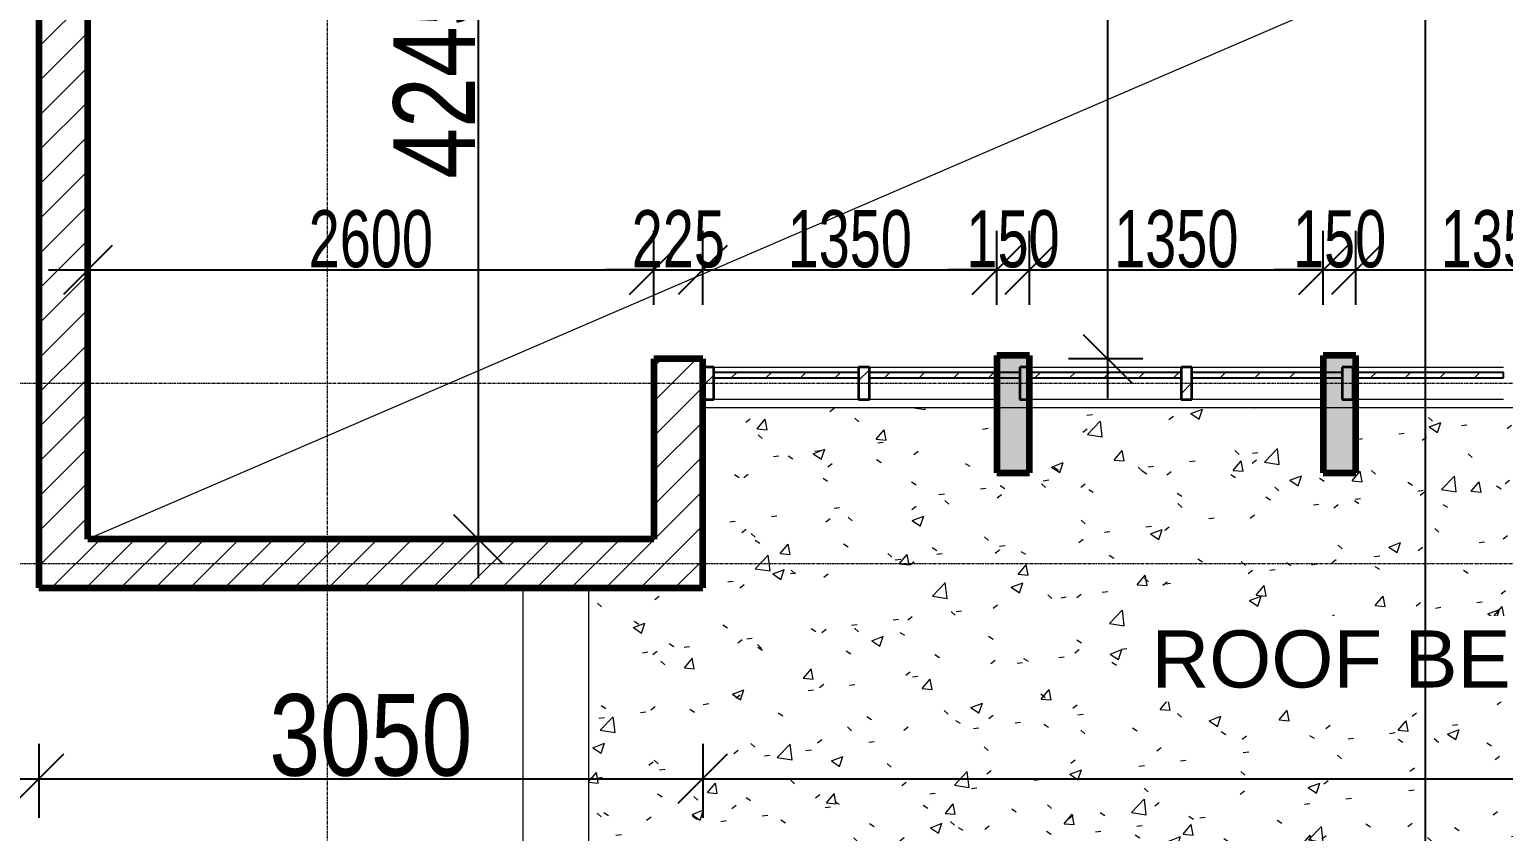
# Model space of a CAD drawing. Header units: millimetres. Extents: x -35190 to 411743, y -233114 to 23872.
# Drawn here: x 146727 to 153498, y -21208 to -17522 of the extents above; entities that cross this region are included whole.
import ezdxf

# ---------------------------------------------------------------- set-up
doc = ezdxf.new("R2010")
doc.units = ezdxf.units.MM
doc.linetypes.add('Grid Line', pattern=[22.225, 12.7, -3.175, 3.175, -3.175])
for name, color, linetype, lineweight in [('A-ANNO-DIMS', 211, 'Continuous', 9), ('A-DETL-GENF', 92, 'Continuous', 18), ('A-DETL-THIN', 151, 'Continuous', 18), ('A-FLOR', 192, 'Continuous', 18), ('A-GLAZ-CURT', 52, 'Continuous', 18), ('A-GLAZ-CWMG', 51, 'Continuous', 18), ('A-WALL', 113, 'Continuous', 18), ('A-WALL-PATT', 111, 'Continuous', 18), ('G-ANNO-TEXT', 231, 'Continuous', 9), ('Q-CASE', 31, 'Continuous', 18), ('S-GRID', 1, 'Continuous', 9)]:
    doc.layers.add(name, color=color, linetype=linetype, lineweight=lineweight)
doc.styles.add('Arial_3', font='arial.ttf', dxfattribs={"width": 0.8, "height": 375})
doc.styles.add('Arial_6', font='arial.ttf', dxfattribs={"height": 525})
doc.styles.add('Arial_8', font='arial.ttf', dxfattribs={"width": 0.7, "height": 262.5})
doc.dimstyles.new('main_4_5mm', dxfattribs={"dimscale": 304.8, "dimtxt": 382.597275, "dimasz": 0.738189, "dimexe": 0.590551, "dimexo": 0.0625, "dimgap": 0.024606, "dimtad": 1, "dimdec": 0, "dimzin": 0, "dimdsep": 46, "dimtxsty": 'Arial_3', "dimblk1": 'OBLIQUE', "dimblk2": 'OBLIQUE', "dimsah": 1, "dimcen": 0.09, "dimdle": 0.590551, "dimazin": 0, "dimtfac": 1, "dimtdec": 4, "dimtix": 1, "dimtmove": 0, "dimatfit": 3, "dimfxl": 0.590551, "dimfxlon": 1, "dimtvp": 1, "dimtolj": 1, "dimtzin": 0, "dimarcsym": 2})
doc.dimstyles.new('main_4_5mm_2', dxfattribs={"dimscale": 304.8, "dimtxt": 382.597275, "dimasz": 0.738189, "dimexe": 0.590551, "dimexo": 0.0625, "dimgap": 0.024606, "dimtad": 1, "dimdec": 0, "dimzin": 0, "dimdsep": 46, "dimtxsty": 'Arial_3', "dimblk1": 'OBLIQUE', "dimblk2": 'OBLIQUE', "dimsah": 1, "dimcen": 0.09, "dimdle": 0.590551, "dimazin": 0, "dimtfac": 1, "dimtdec": 4, "dimtix": 1, "dimtmove": 0, "dimatfit": 3, "dimfxl": 0.590551, "dimfxlon": 1, "dimtvp": 1, "dimtolj": 1, "dimtzin": 0, "dimarcsym": 2})
doc.dimstyles.new('small_3_5mm', dxfattribs={"dimscale": 304.8, "dimtxt": 267.818092, "dimasz": 0.738189, "dimexe": 0.590551, "dimexo": 0.0625, "dimgap": 0.024606, "dimtad": 1, "dimdec": 0, "dimzin": 0, "dimdsep": 46, "dimtxsty": 'Arial_8', "dimblk1": 'OBLIQUE', "dimblk2": 'OBLIQUE', "dimsah": 1, "dimcen": 0.09, "dimdle": 0.590551, "dimazin": 0, "dimtfac": 1, "dimtdec": 4, "dimtix": 1, "dimtmove": 0, "dimatfit": 3, "dimfxl": 0.590551, "dimfxlon": 1, "dimtvp": 1, "dimtolj": 1, "dimtzin": 0, "dimarcsym": 2})
pattern_1 = [(45, (140110.45, -3260.38), (-79.5495, 79.5495), [])]

# ---------------------------------------------------------------- blocks, each defined once
blk = doc.blocks.new('Casework 2 - Casework 2-644764-FIRST FLOOR')
at = {"layer": 'Q-CASE'}
for p, q in [((8884.9, -21100.3), (8884.9, -16828.3)), ((9184.9, -16828.3), (9184.9, -20800.3))]:
    blk.add_line(p, q, dxfattribs=at)
blk = doc.blocks.new('System Panel - Glazed-852040-FIRST FLOOR')
at = {"layer": 'A-GLAZ-CURT'}
h = blk.add_hatch(dxfattribs=at)
h.set_pattern_fill('FP_16', color=256, style=0, pattern_type=2)
h.set_pattern_definition([(45, (-10092.72, 15887.82), (-79.5495, 79.5495), [])])
h.paths.add_polyline_path([(332.8, 24.5), (332.8, 49.5), (-332.8, 49.5), (-332.8, 24.5), (-331.7, 24.5)])
at = {"layer": 'A-GLAZ-CURT', "lineweight": 25}
for p, q in [((332.8, 49.5), (-332.8, 49.5)), ((-332.8, 49.5), (-332.8, 24.5)), ((-332.8, 24.5), (332.8, 24.5)), ((332.8, 24.5), (332.8, 49.5))]:
    blk.add_line(p, q, dxfattribs=at)
blk = doc.blocks.new('System Panel - Glazed-852041-FIRST FLOOR')
at = {"layer": 'A-GLAZ-CURT'}
h = blk.add_hatch(dxfattribs=at)
h.set_pattern_fill('FP_17', color=256, style=0, pattern_type=2)
h.set_pattern_definition([(45, (-10820.84, 15887.82), (-79.5495, 79.5495), [])])
h.paths.add_polyline_path([(239.1, 24.5), (239.1, 49.5), (-345.3, 49.5), (-345.3, 24.5)])
at = {"layer": 'A-GLAZ-CURT', "lineweight": 25}
for p, q in [((345.3, 49.5), (-345.3, 49.5)), ((-345.3, 49.5), (-345.3, 24.5)), ((-345.3, 24.5), (345.3, 24.5)), ((345.3, 24.5), (345.3, 49.5))]:
    blk.add_line(p, q, dxfattribs=at)
blk = doc.blocks.new('System Panel - Glazed-V46-FIRST FLOOR')
at = {"layer": 'A-GLAZ-CURT'}
h = blk.add_hatch(dxfattribs=at)
h.set_pattern_fill('FP_18', color=256, style=0, pattern_type=2)
h.set_pattern_definition([(45, (-11561.47, 15887.82), (-79.5495, 79.5495), [])])
h.paths.add_polyline_path([(345.3, 24.5), (345.3, 49.5), (-345.3, 49.5), (-345.3, 24.5)])
at = {"layer": 'A-GLAZ-CURT', "lineweight": 25}
for p, q in [((345.3, 49.5), (-345.3, 49.5)), ((-345.3, 49.5), (-345.3, 24.5)), ((-345.3, 24.5), (345.3, 24.5)), ((345.3, 24.5), (345.3, 49.5))]:
    blk.add_line(p, q, dxfattribs=at)
blk = doc.blocks.new('System Panel - Glazed-V47-FIRST FLOOR')
at = {"layer": 'A-GLAZ-CURT'}
h = blk.add_hatch(dxfattribs=at)
h.set_pattern_fill('FP_19', color=256, style=0, pattern_type=2)
h.set_pattern_definition([(45, (-12302.09, 15887.82), (-79.5495, 79.5495), [])])
h.paths.add_polyline_path([(257.8, 24.5), (257.8, 49.5), (-345.3, 49.5), (-345.3, 24.5)])
at = {"layer": 'A-GLAZ-CURT', "lineweight": 25}
for p, q in [((345.3, 49.5), (-345.3, 49.5)), ((-345.3, 49.5), (-345.3, 24.5)), ((-345.3, 24.5), (345.3, 24.5)), ((345.3, 24.5), (345.3, 49.5))]:
    blk.add_line(p, q, dxfattribs=at)
blk = doc.blocks.new('System Panel - Glazed-V48-FIRST FLOOR')
at = {"layer": 'A-GLAZ-CURT'}
h = blk.add_hatch(dxfattribs=at)
h.set_pattern_fill('FP_20', color=256, style=0, pattern_type=2)
h.set_pattern_definition([(45, (-13042.72, 15887.82), (-79.5495, 79.5495), [])])
h.paths.add_polyline_path([(345.3, 24.5), (345.3, 49.5), (-332.8, 49.5), (-332.8, 24.5)])
at = {"layer": 'A-GLAZ-CURT', "lineweight": 25}
for p, q in [((345.3, 49.5), (-345.3, 49.5)), ((-345.3, 49.5), (-345.3, 24.5)), ((-345.3, 24.5), (345.3, 24.5)), ((345.3, 24.5), (345.3, 49.5))]:
    blk.add_line(p, q, dxfattribs=at)
blk = doc.blocks.new('Rectangular Mullion - 50 x 150mm-725116-FIRST FLOOR')
at = {"layer": 'A-GLAZ-CWMG'}
h = blk.add_hatch(dxfattribs=at)
h.set_pattern_fill('FP_25', color=256, style=0, pattern_type=2)
h.set_pattern_definition([(225, (9709.9, -15887.82), (79.5495, -79.5495), [])])
h.paths.add_polyline_path([(-14, 75), (-50, 75), (-50, -75), (0, -75), (0, 75)])
at = {"layer": 'A-GLAZ-CWMG', "lineweight": 35}
for p, q in [((0, 75), (-50, 75)), ((-50, 75), (-50, -75)), ((0, -75), (0, 75)), ((-50, -75), (0, -75))]:
    blk.add_line(p, q, dxfattribs=at)
blk = doc.blocks.new('Rectangular Mullion - 50 x 150mm-725086-FIRST FLOOR')
at = {"layer": 'A-GLAZ-CWMG'}
h = blk.add_hatch(dxfattribs=at)
h.set_pattern_fill('FP_26', color=256, style=0, pattern_type=2)
h.set_pattern_definition([(315, (-10450.53, -15887.82), (79.5495, 79.5495), [])])
h.paths.add_polyline_path([(-25, 75), (25, 75), (25, -75), (-25, -75), (-25, -24.5)])
at = {"layer": 'A-GLAZ-CWMG', "lineweight": 35}
for p, q in [((-25, 75), (25, 75)), ((-25, -75), (-25, 75)), ((25, 75), (25, -75)), ((25, -75), (-25, -75))]:
    blk.add_line(p, q, dxfattribs=at)
blk = doc.blocks.new('Rectangular Mullion - 50 x 150mm-V53-FIRST FLOOR')
at = {"layer": 'A-GLAZ-CWMG'}
h = blk.add_hatch(dxfattribs=at)
h.set_pattern_fill('FP_27', color=256, style=0, pattern_type=2)
h.set_pattern_definition([(315, (-11191.16, -15887.82), (79.5495, 79.5495), [])])
h.paths.add_polyline_path([(18.7, 75), (25, 75), (25, -75), (18.7, -75), (18.7, -24.5)])
at = {"layer": 'A-GLAZ-CWMG', "lineweight": 35}
for p, q in [((-25, 75), (25, 75)), ((-25, -75), (-25, 75)), ((25, 75), (25, -75)), ((25, -75), (-25, -75))]:
    blk.add_line(p, q, dxfattribs=at)
blk = doc.blocks.new('Rectangular Mullion - 50 x 150mm-V54-FIRST FLOOR')
at = {"layer": 'A-GLAZ-CWMG'}
h = blk.add_hatch(dxfattribs=at)
h.set_pattern_fill('FP_28', color=256, style=0, pattern_type=2)
h.set_pattern_definition([(315, (-11931.78, -15887.82), (79.5495, 79.5495), [])])
h.paths.add_polyline_path([(25, 75), (25, -75), (-25, -75), (-25, 75)])
at = {"layer": 'A-GLAZ-CWMG', "lineweight": 35}
for p, q in [((-25, 75), (25, 75)), ((-25, -75), (-25, 75)), ((25, 75), (25, -75)), ((25, -75), (-25, -75))]:
    blk.add_line(p, q, dxfattribs=at)
blk = doc.blocks.new('Rectangular Mullion - 50 x 150mm-V55-FIRST FLOOR')
at = {"layer": 'A-GLAZ-CWMG', "lineweight": 35}
for p, q in [((-25, 75), (25, 75)), ((-25, -75), (-25, 75)), ((25, 75), (25, -75)), ((25, -75), (-25, -75))]:
    blk.add_line(p, q, dxfattribs=at)
blk = doc.blocks.new('Rectangular Mullion - 50 x 150mm-852036-FIRST FLOOR')
at = {"layer": 'A-GLAZ-CWMG'}
for p, q in [((9759.9, -15812.8), (10425.5, -15812.8)), ((10425.5, -15962.8), (9759.9, -15962.8))]:
    blk.add_line(p, q, dxfattribs=at)
blk = doc.blocks.new('Rectangular Mullion - 50 x 150mm-852037-FIRST FLOOR')
at = {"layer": 'A-GLAZ-CWMG'}
for p, q in [((10475.5, -15812.8), (11059.9, -15812.8)), ((11059.9, -15962.8), (10475.5, -15962.8))]:
    blk.add_line(p, q, dxfattribs=at)
blk = doc.blocks.new('Rectangular Mullion - 50 x 150mm-V58-FIRST FLOOR')
at = {"layer": 'A-GLAZ-CWMG'}
for p, q in [((11216.2, -15812.8), (11906.8, -15812.8)), ((11906.8, -15962.8), (11216.2, -15962.8))]:
    blk.add_line(p, q, dxfattribs=at)
blk = doc.blocks.new('Rectangular Mullion - 50 x 150mm-V59-FIRST FLOOR')
at = {"layer": 'A-GLAZ-CWMG'}
for p, q in [((11956.8, -15812.8), (12559.9, -15812.8)), ((12559.9, -15962.8), (11956.8, -15962.8))]:
    blk.add_line(p, q, dxfattribs=at)
blk = doc.blocks.new('Rectangular Mullion - 50 x 150mm-V60-FIRST FLOOR')
at = {"layer": 'A-GLAZ-CWMG'}
for p, q in [((12709.9, -15812.8), (13388, -15812.8)), ((13388, -15962.8), (12709.9, -15962.8))]:
    blk.add_line(p, q, dxfattribs=at)
blk = doc.blocks.new('_Oblique')
at = {"color": 0, "linetype": 'ByBlock', "lineweight": -2}
blk.add_line((-0.5, -0.5), (0.5, 0.5), dxfattribs=at)
blk = doc.blocks.new('*D3758')
at = {"layer": 'A-ANNO-DIMS', "color": 0, "lineweight": -2, "transparency": 16777216}
for p, q in [((151680.1, -13145.7), (151680.1, -19215.7)), ((151841, -13325.7), (151500.1, -13325.7)), ((151841, -19035.7), (151500.1, -19035.7))]:
    blk.add_line(p, q, dxfattribs=at)
at = {"layer": 'Defpoints', "color": 0, "transparency": 16777216}
for p in [(151860.1, -13325.7), (151680.1, -19035.7), (151860.1, -19035.7)]:
    blk.add_point(p, dxfattribs=at)
at = {"layer": 'A-ANNO-DIMS', "color": 0, "lineweight": -2, "transparency": 16777216, "xscale": 224.9999999999999, "yscale": 224.9999999999999, "zscale": 224.9999999999999}
for p, rotation in [((151680.1, -13325.7), 90), ((151680.1, -19035.7), 270)]:
    blk.add_blockref('_Oblique', p, dxfattribs=dict(at, rotation=rotation))
at = {"layer": 'A-ANNO-DIMS', "color": 0, "transparency": 16777216, "insert": (151481.1, -16180.7), "char_height": 375, "width": 1101.88, "attachment_point": 5, "rotation": 90, "style": 'Arial_3'}
blk.add_mtext('\\A1;5710', dxfattribs=at)
blk = doc.blocks.new('*D3961')
at = {"layer": 'A-ANNO-DIMS', "color": 0, "lineweight": -2, "transparency": 16777216}
for p, q in [((148787.7, -15438.7), (148787.7, -20043.7)), ((148626.8, -15618.7), (148967.7, -15618.7)), ((148948.7, -19863.7), (148607.7, -19863.7))]:
    blk.add_line(p, q, dxfattribs=at)
at = {"layer": 'Defpoints', "color": 0, "transparency": 16777216}
for p in [(148607.7, -15618.7), (148787.7, -19863.7), (148967.7, -19863.7)]:
    blk.add_point(p, dxfattribs=at)
at = {"layer": 'A-ANNO-DIMS', "color": 0, "lineweight": -2, "transparency": 16777216, "xscale": 224.9999999999999, "yscale": 224.9999999999999, "zscale": 224.9999999999999}
for p, rotation in [((148787.7, -15618.7), 90), ((148787.7, -19863.7), 270)]:
    blk.add_blockref('_Oblique', p, dxfattribs=dict(at, rotation=rotation))
at = {"layer": 'A-ANNO-DIMS', "color": 0, "transparency": 16777216, "insert": (148588.8, -17741.2), "char_height": 375, "width": 1101.88, "attachment_point": 5, "rotation": 90, "style": 'Arial_3'}
blk.add_mtext('\\A1;4245', dxfattribs=at)
blk = doc.blocks.new('*D3962')
at = {"layer": 'A-ANNO-DIMS', "color": 0, "lineweight": -2, "transparency": 16777216}
for p, q in [((146995.4, -18466.1), (146995.4, -18807)), ((149595.4, -18788), (149595.4, -18447)), ((146815.4, -18627), (149775.4, -18627))]:
    blk.add_line(p, q, dxfattribs=at)
at = {"layer": 'Defpoints', "color": 0, "transparency": 16777216}
for p in [(146995.4, -18447), (149595.4, -18627), (149595.4, -18807)]:
    blk.add_point(p, dxfattribs=at)
at = {"layer": 'A-ANNO-DIMS', "color": 0, "lineweight": -2, "transparency": 16777216, "xscale": 224.9999999999999, "yscale": 224.9999999999999, "zscale": 224.9999999999999, "rotation": 180}
blk.add_blockref('_Oblique', (146995.4, -18627), dxfattribs=at)
at = {"layer": 'A-ANNO-DIMS', "color": 0, "lineweight": -2, "transparency": 16777216, "xscale": 224.9999999999999, "yscale": 224.9999999999999, "zscale": 224.9999999999999}
blk.add_blockref('_Oblique', (149595.4, -18627), dxfattribs=at)
at = {"layer": 'A-ANNO-DIMS', "color": 0, "transparency": 16777216, "insert": (148295.4, -18485.5), "char_height": 262.5, "width": 672.429, "attachment_point": 5, "style": 'Arial_8'}
blk.add_mtext('\\A1;2600', dxfattribs=at)
blk = doc.blocks.new('*D3963')
at = {"layer": 'A-ANNO-DIMS', "color": 0, "lineweight": -2, "transparency": 16777216}
for p, q in [((149595.4, -18788), (149595.4, -18447)), ((149820.4, -18788), (149820.4, -18447)), ((149595.4, -18627), (149370.4, -18627)), ((149595.4, -18627), (149820.4, -18627)), ((149820.4, -18627), (150045.4, -18627))]:
    blk.add_line(p, q, dxfattribs=at)
at = {"layer": 'Defpoints', "color": 0, "transparency": 16777216}
for p in [(149820.4, -18627), (149595.4, -18807), (149820.4, -18807)]:
    blk.add_point(p, dxfattribs=at)
at = {"layer": 'A-ANNO-DIMS', "color": 0, "lineweight": -2, "transparency": 16777216, "xscale": 224.9999999999999, "yscale": 224.9999999999999, "zscale": 224.9999999999999}
blk.add_blockref('_Oblique', (149595.4, -18627), dxfattribs=at)
at = {"layer": 'A-ANNO-DIMS', "color": 0, "lineweight": -2, "transparency": 16777216, "xscale": 224.9999999999999, "yscale": 224.9999999999999, "zscale": 224.9999999999999, "rotation": 180}
blk.add_blockref('_Oblique', (149820.4, -18627), dxfattribs=at)
at = {"layer": 'A-ANNO-DIMS', "color": 0, "transparency": 16777216, "insert": (149707.9, -18485.5), "char_height": 262.5, "width": 504.322, "attachment_point": 5, "style": 'Arial_8'}
blk.add_mtext('\\A1;225', dxfattribs=at)
blk = doc.blocks.new('*D3964')
at = {"layer": 'A-ANNO-DIMS', "color": 0, "lineweight": -2, "transparency": 16777216}
for p, q in [((149820.4, -18788), (149820.4, -18447)), ((151170.4, -18788), (151170.4, -18447)), ((149640.4, -18627), (151350.4, -18627))]:
    blk.add_line(p, q, dxfattribs=at)
at = {"layer": 'Defpoints', "color": 0, "transparency": 16777216}
for p in [(151170.4, -18627), (149820.4, -18807), (151170.4, -18807)]:
    blk.add_point(p, dxfattribs=at)
at = {"layer": 'A-ANNO-DIMS', "color": 0, "lineweight": -2, "transparency": 16777216, "xscale": 224.9999999999999, "yscale": 224.9999999999999, "zscale": 224.9999999999999, "rotation": 180}
blk.add_blockref('_Oblique', (149820.4, -18627), dxfattribs=at)
at = {"layer": 'A-ANNO-DIMS', "color": 0, "lineweight": -2, "transparency": 16777216, "xscale": 224.9999999999999, "yscale": 224.9999999999999, "zscale": 224.9999999999999}
blk.add_blockref('_Oblique', (151170.4, -18627), dxfattribs=at)
at = {"layer": 'A-ANNO-DIMS', "color": 0, "transparency": 16777216, "insert": (150495.4, -18485.4), "char_height": 262.5, "width": 672.429, "attachment_point": 5, "style": 'Arial_8'}
blk.add_mtext('\\A1;1350', dxfattribs=at)
blk = doc.blocks.new('*D3965')
at = {"layer": 'A-ANNO-DIMS', "color": 0, "lineweight": -2, "transparency": 16777216}
for p, q in [((151170.4, -18788), (151170.4, -18447)), ((151320.4, -18788), (151320.4, -18447)), ((151170.4, -18627), (150945.4, -18627)), ((151170.4, -18627), (151320.4, -18627)), ((151320.4, -18627), (151545.4, -18627))]:
    blk.add_line(p, q, dxfattribs=at)
at = {"layer": 'Defpoints', "color": 0, "transparency": 16777216}
for p in [(151320.4, -18627), (151170.4, -18807), (151320.4, -18807)]:
    blk.add_point(p, dxfattribs=at)
at = {"layer": 'A-ANNO-DIMS', "color": 0, "lineweight": -2, "transparency": 16777216, "xscale": 224.9999999999999, "yscale": 224.9999999999999, "zscale": 224.9999999999999}
blk.add_blockref('_Oblique', (151170.4, -18627), dxfattribs=at)
at = {"layer": 'A-ANNO-DIMS', "color": 0, "lineweight": -2, "transparency": 16777216, "xscale": 224.9999999999999, "yscale": 224.9999999999999, "zscale": 224.9999999999999, "rotation": 180}
blk.add_blockref('_Oblique', (151320.4, -18627), dxfattribs=at)
at = {"layer": 'A-ANNO-DIMS', "color": 0, "transparency": 16777216, "insert": (151245.4, -18485.5), "char_height": 262.5, "width": 504.322, "attachment_point": 5, "style": 'Arial_8'}
blk.add_mtext('\\A1;150', dxfattribs=at)
blk = doc.blocks.new('*D3966')
at = {"layer": 'A-ANNO-DIMS', "color": 0, "lineweight": -2, "transparency": 16777216}
for p, q in [((151320.4, -18788), (151320.4, -18447)), ((152670.4, -18788), (152670.4, -18447)), ((151140.4, -18627), (152850.4, -18627))]:
    blk.add_line(p, q, dxfattribs=at)
at = {"layer": 'Defpoints', "color": 0, "transparency": 16777216}
for p in [(152670.4, -18627), (151320.4, -18807), (152670.4, -18807)]:
    blk.add_point(p, dxfattribs=at)
at = {"layer": 'A-ANNO-DIMS', "color": 0, "lineweight": -2, "transparency": 16777216, "xscale": 224.9999999999999, "yscale": 224.9999999999999, "zscale": 224.9999999999999, "rotation": 180}
blk.add_blockref('_Oblique', (151320.4, -18627), dxfattribs=at)
at = {"layer": 'A-ANNO-DIMS', "color": 0, "lineweight": -2, "transparency": 16777216, "xscale": 224.9999999999999, "yscale": 224.9999999999999, "zscale": 224.9999999999999}
blk.add_blockref('_Oblique', (152670.4, -18627), dxfattribs=at)
at = {"layer": 'A-ANNO-DIMS', "color": 0, "transparency": 16777216, "insert": (151995.4, -18485.4), "char_height": 262.5, "width": 672.429, "attachment_point": 5, "style": 'Arial_8'}
blk.add_mtext('\\A1;1350', dxfattribs=at)
blk = doc.blocks.new('*D3967')
at = {"layer": 'A-ANNO-DIMS', "color": 0, "lineweight": -2, "transparency": 16777216}
for p, q in [((152670.4, -18788), (152670.4, -18447)), ((152820.4, -18788), (152820.4, -18447)), ((152670.4, -18627), (152445.4, -18627)), ((152670.4, -18627), (152820.4, -18627)), ((152820.4, -18627), (153045.4, -18627))]:
    blk.add_line(p, q, dxfattribs=at)
at = {"layer": 'Defpoints', "color": 0, "transparency": 16777216}
for p in [(152820.4, -18627), (152670.4, -18807), (152820.4, -18807)]:
    blk.add_point(p, dxfattribs=at)
at = {"layer": 'A-ANNO-DIMS', "color": 0, "lineweight": -2, "transparency": 16777216, "xscale": 224.9999999999999, "yscale": 224.9999999999999, "zscale": 224.9999999999999}
blk.add_blockref('_Oblique', (152670.4, -18627), dxfattribs=at)
at = {"layer": 'A-ANNO-DIMS', "color": 0, "lineweight": -2, "transparency": 16777216, "xscale": 224.9999999999999, "yscale": 224.9999999999999, "zscale": 224.9999999999999, "rotation": 180}
blk.add_blockref('_Oblique', (152820.4, -18627), dxfattribs=at)
at = {"layer": 'A-ANNO-DIMS', "color": 0, "transparency": 16777216, "insert": (152745.4, -18485.5), "char_height": 262.5, "width": 504.322, "attachment_point": 5, "style": 'Arial_8'}
blk.add_mtext('\\A1;150', dxfattribs=at)
blk = doc.blocks.new('*D3968')
at = {"layer": 'A-ANNO-DIMS', "color": 0, "lineweight": -2, "transparency": 16777216}
for p, q in [((152820.4, -18788), (152820.4, -18447)), ((154170.4, -18788), (154170.4, -18447)), ((152640.4, -18627), (154350.4, -18627))]:
    blk.add_line(p, q, dxfattribs=at)
at = {"layer": 'Defpoints', "color": 0, "transparency": 16777216}
for p in [(154170.4, -18627), (152820.4, -18807), (154170.4, -18807)]:
    blk.add_point(p, dxfattribs=at)
at = {"layer": 'A-ANNO-DIMS', "color": 0, "lineweight": -2, "transparency": 16777216, "xscale": 224.9999999999999, "yscale": 224.9999999999999, "zscale": 224.9999999999999, "rotation": 180}
blk.add_blockref('_Oblique', (152820.4, -18627), dxfattribs=at)
at = {"layer": 'A-ANNO-DIMS', "color": 0, "lineweight": -2, "transparency": 16777216, "xscale": 224.9999999999999, "yscale": 224.9999999999999, "zscale": 224.9999999999999}
blk.add_blockref('_Oblique', (154170.4, -18627), dxfattribs=at)
at = {"layer": 'A-ANNO-DIMS', "color": 0, "transparency": 16777216, "insert": (153495.4, -18485.4), "char_height": 262.5, "width": 672.429, "attachment_point": 5, "style": 'Arial_8'}
blk.add_mtext('\\A1;1350', dxfattribs=at)
blk = doc.blocks.new('*D4004')
at = {"layer": 'A-ANNO-DIMS', "color": 0, "lineweight": -2, "transparency": 16777216}
for p, q in [((146770.4, -20804.8), (146770.4, -21145.7)), ((149820.4, -20804.8), (149820.4, -21145.7)), ((146590.4, -20965.7), (150000.4, -20965.7))]:
    blk.add_line(p, q, dxfattribs=at)
at = {"layer": 'Defpoints', "color": 0, "transparency": 16777216}
for p in [(146770.4, -20785.7), (149820.4, -20785.7), (149820.4, -20965.7)]:
    blk.add_point(p, dxfattribs=at)
at = {"layer": 'A-ANNO-DIMS', "color": 0, "lineweight": -2, "transparency": 16777216, "xscale": 224.9999999999999, "yscale": 224.9999999999999, "zscale": 224.9999999999999, "rotation": 180}
blk.add_blockref('_Oblique', (146770.4, -20965.7), dxfattribs=at)
at = {"layer": 'A-ANNO-DIMS', "color": 0, "lineweight": -2, "transparency": 16777216, "xscale": 224.9999999999999, "yscale": 224.9999999999999, "zscale": 224.9999999999999}
blk.add_blockref('_Oblique', (149820.4, -20965.7), dxfattribs=at)
at = {"layer": 'A-ANNO-DIMS', "color": 0, "transparency": 16777216, "insert": (148295.4, -20766.7), "char_height": 375, "width": 1101.88, "attachment_point": 5, "style": 'Arial_3'}
blk.add_mtext('\\A1;3050', dxfattribs=at)
blk = doc.blocks.new('*D4005')
at = {"layer": 'A-ANNO-DIMS', "color": 0, "lineweight": -2, "transparency": 16777216}
for p, q in [((149820.4, -20804.8), (149820.4, -21145.7)), ((161670.4, -20804.8), (161670.4, -21145.7)), ((149640.4, -20965.7), (161850.4, -20965.7))]:
    blk.add_line(p, q, dxfattribs=at)
at = {"layer": 'Defpoints', "color": 0, "transparency": 16777216}
for p in [(149820.4, -20785.7), (161670.4, -20785.7), (161670.4, -20965.7)]:
    blk.add_point(p, dxfattribs=at)
at = {"layer": 'A-ANNO-DIMS', "color": 0, "lineweight": -2, "transparency": 16777216, "xscale": 224.9999999999999, "yscale": 224.9999999999999, "zscale": 224.9999999999999, "rotation": 180}
blk.add_blockref('_Oblique', (149820.4, -20965.7), dxfattribs=at)
at = {"layer": 'A-ANNO-DIMS', "color": 0, "lineweight": -2, "transparency": 16777216, "xscale": 224.9999999999999, "yscale": 224.9999999999999, "zscale": 224.9999999999999}
blk.add_blockref('_Oblique', (161670.4, -20965.7), dxfattribs=at)
at = {"layer": 'A-ANNO-DIMS', "color": 0, "transparency": 16777216, "insert": (155745.4, -20766.8), "char_height": 375, "width": 1377.35, "attachment_point": 5, "style": 'Arial_3'}
blk.add_mtext('\\A1;11850', dxfattribs=at)

msp = doc.modelspace()

# ---------------------------------------------------------------- hatches: boundary and pattern name
at = {"layer": 'A-DETL-GENF'}
h = msp.add_hatch(dxfattribs=at)
h.set_pattern_fill('FP_69', color=253, style=0, pattern_type=2)
h.set_pattern_definition([(50, (140110.45, -3260.4), (546.5526, -47.8174), [57.15, -628.65]), (355, (140110.45, -3260.4), (-105.728, 573.17), [45.72, -502.92]), (100.451, (140156, -3264.37), (440.8275, 525.35), [48.57, -534.27]), (46.184, (140110.45, -3108), (813.237, -126.128), [85.725, -942.975]), (96.636, (140178.2, -3118.5), (712.207, 742.283), [72.855, -801.405]), (351.184, (140110.45, -3108), (712.215, 742.276), [68.58, -754.38]), (21, (140186.65, -3146.1), (454.843, -306.796), [57.15, -628.65]), (326, (140186.65, -3146.1), (185.406, 552.564), [45.72, -502.92]), (71.451, (140224.56, -3171.65), (640.251, 245.764), [48.57, -534.27]), (37.5, (140110.45, -3260.38), (9.2664, 253.665), [25.146, -471.678, 25.146, -485.394, -504.825]), (37.5, (140110.45, -3260.38), (9.2664, 253.665), [-1007.364, 25.146, -479.679]), (7.5, (140110.45, -3260.38), (200.4594, 300.5414), [25.146, -265.938, 25.146, -460.248, -192.405]), (7.5, (140110.45, -3260.38), (200.4594, 300.5414), [-776.478, 25.146, -167.259]), (327.5, (139940.53, -3260.38), (406.7728, -17.1864), [25.146, -165.354, 25.146, -569.214, -788.67]), (327.5, (139940.53, -3260.38), (406.7728, -17.1864), [-784.86, 25.146, -763.524]), (317.5, (139864.33, -3260.4), (444.388, 76.2803), [25.146, -222.504, 25.146, -369.57, -560.07]), (317.5, (139864.33, -3260.4), (444.388, 76.2803), [-642.366, 25.146, -534.924])])
h.paths.add_polyline_path([(149295.4, -24060.7), (159795.4, -24060.7), (159795.4, -19260.7), (158820.4, -19260.7), (158820.4, -19560.3), (158670.4, -19560.3), (158670.4, -19260.7), (157320.4, -19260.7), (157320.4, -19560.3), (157170.4, -19560.3), (157170.4, -19260.7), (155820.4, -19260.7), (155820.4, -19560.3), (155670.4, -19560.3), (155670.4, -19260.7), (154320.4, -19260.7), (154320.4, -19560.3), (154170.4, -19560.3), (154170.4, -19260.7), (152820.4, -19260.7), (152820.4, -19560.3), (152670.4, -19560.3), (152670.4, -19260.7), (151320.4, -19260.7), (151320.4, -19560.3), (151170.4, -19560.3), (151170.4, -19260.7), (149820.4, -19260.7), (149820.4, -20088.7), (149295.4, -20088.7), (149295.4, -24048.7)])
at = {"layer": 'A-WALL-PATT'}
h = msp.add_hatch(dxfattribs=at)
h.set_pattern_fill('FP_1', color=256, style=0, pattern_type=2)
h.set_pattern_definition(pattern_1)
h.paths.add_polyline_path([(146995.4, -19863.7), (146995.4, -15393.7), (146770.4, -15393.7), (146770.4, -19863.7)])
for points in [[(151170.4, -19560.3), (151320.4, -19560.3), (151320.4, -19020.3), (151170.4, -19020.3), (151170.4, -19260.7)], [(152820.4, -19560.3), (152820.4, -19020.3), (152670.4, -19020.3), (152670.4, -19560.3)]]:
    msp.add_hatch(color=1, dxfattribs=at).paths.add_polyline_path(points)
h = msp.add_hatch(dxfattribs=at)
h.set_pattern_fill('FP_1', color=256, style=0, pattern_type=2)
h.set_pattern_definition(pattern_1)
h.paths.add_polyline_path([(161670.4, -19260.7), (162384.4, -19260.7), (162384.4, -19035.7), (161670.4, -19035.7)])
h.paths.add_polyline_path([(149820.4, -19260.7), (149820.4, -19035.7), (149595.4, -19035.7), (149595.4, -19260.7)])
h = msp.add_hatch(dxfattribs=at)
h.set_pattern_fill('FP_1', color=256, style=0, pattern_type=2)
h.set_pattern_definition(pattern_1)
h.paths.add_polyline_path([(149820.4, -20088.7), (149820.4, -19260.7), (149595.4, -19260.7), (149595.4, -20088.7)])
h = msp.add_hatch(dxfattribs=at)
h.set_pattern_fill('FP_1', color=256, style=0, pattern_type=2)
h.set_pattern_definition(pattern_1)
h.paths.add_polyline_path([(149595.4, -20088.7), (149595.4, -19863.7), (146770.4, -19863.7), (146770.4, -20088.7), (149295.4, -20088.7)])

# ---------------------------------------------------------------- linework, layer by layer
at = {"layer": 'A-DETL-THIN'}
for p, q in [((162159.4, -13325.7), (146995.4, -19863.7)), ((159795.4, -19260.7), (149820.4, -19260.7)), ((149820.4, -19260.7), (149820.4, -20088.7)), ((149820.4, -20088.7), (149295.4, -20088.7)), ((149295.4, -20088.7), (149295.4, -24060.7))]:
    msp.add_line(p, q, dxfattribs=at)
at = {"layer": 'A-FLOR'}
for p, q in [((151170.4, -19260.7), (149820.4, -19260.7)), ((152670.4, -19260.7), (151320.4, -19260.7)), ((154170.4, -19260.7), (152820.4, -19260.7))]:
    msp.add_line(p, q, dxfattribs=at)
at = {"layer": 'A-WALL', "lineweight": 140}
for p, q in [((146770.4, -15393.7), (146770.4, -20088.7)), ((146995.4, -19863.7), (146995.4, -15618.7)), ((151170.4, -19020.3), (151170.4, -19560.3)), ((151320.4, -19020.3), (151170.4, -19020.3)), ((151320.4, -19560.3), (151320.4, -19020.3)), ((152670.4, -19020.3), (152670.4, -19560.3)), ((152820.4, -19020.3), (152670.4, -19020.3)), ((152820.4, -19560.3), (152820.4, -19020.3)), ((149820.4, -19035.7), (149595.4, -19035.7)), ((149595.4, -19035.7), (149595.4, -19863.7)), ((149820.4, -20088.7), (149820.4, -19035.7)), ((151170.4, -19560.3), (151320.4, -19560.3)), ((152670.4, -19560.3), (152820.4, -19560.3)), ((149595.4, -19863.7), (146995.4, -19863.7)), ((146770.4, -20088.7), (149820.4, -20088.7))]:
    msp.add_line(p, q, dxfattribs=at)
at = {"layer": 'S-GRID', "linetype": 'Grid Line'}
for p, q in [((148096.9, -26662), (148096.9, 15610.8)), ((124075.2, -19148.2), (187181.8, -19148.2)), ((124075.2, -19976.2), (187181.8, -19976.2))]:
    msp.add_line(p, q, dxfattribs=at)

# ---------------------------------------------------------------- block references
at = {"layer": 'A-GLAZ-CURT'}
for name, p in [('System Panel - Glazed-852040-FIRST FLOOR', (150203.2, -19148.2)), ('System Panel - Glazed-852041-FIRST FLOOR', (150931.3, -19148.2)), ('System Panel - Glazed-V46-FIRST FLOOR', (151671.9, -19148.2)), ('System Panel - Glazed-V47-FIRST FLOOR', (152412.5, -19148.2)), ('System Panel - Glazed-V48-FIRST FLOOR', (153153.2, -19148.2))]:
    msp.add_blockref(name, p, dxfattribs=at)
at = {"layer": 'A-GLAZ-CWMG', "rotation": 180}
msp.add_blockref('Rectangular Mullion - 50 x 150mm-725116-FIRST FLOOR', (149820.4, -19148.2), dxfattribs=at)
at = {"layer": 'A-GLAZ-CWMG'}
for name in ['Rectangular Mullion - 50 x 150mm-852036-FIRST FLOOR', 'Rectangular Mullion - 50 x 150mm-852037-FIRST FLOOR', 'Rectangular Mullion - 50 x 150mm-V58-FIRST FLOOR', 'Rectangular Mullion - 50 x 150mm-V59-FIRST FLOOR', 'Rectangular Mullion - 50 x 150mm-V60-FIRST FLOOR']:
    msp.add_blockref(name, (140110.5, -3260.4), dxfattribs=at)
at = {"layer": 'A-GLAZ-CWMG', "extrusion": (0, 0, -1), "rotation": 180}
for name, p in [('Rectangular Mullion - 50 x 150mm-725086-FIRST FLOOR', (-150561, -19148.2)), ('Rectangular Mullion - 50 x 150mm-V53-FIRST FLOOR', (-151301.6, -19148.2)), ('Rectangular Mullion - 50 x 150mm-V54-FIRST FLOOR', (-152042.2, -19148.2)), ('Rectangular Mullion - 50 x 150mm-V55-FIRST FLOOR', (-152782.9, -19148.2))]:
    msp.add_blockref(name, p, dxfattribs=at)
at = {"layer": 'Q-CASE'}
msp.add_blockref('Casework 2 - Casework 2-644764-FIRST FLOOR', (140110.5, -3260.4), dxfattribs=at)

# ---------------------------------------------------------------- dimensions: what is measured, and where the dimension line sits
at = {"layer": 'A-ANNO-DIMS'}
for base, p1, p2, override, picture, middle in [((151680.1, -19035.7), (151860.1, -13325.7), (151860.1, -19035.7), {"dimpost": '<>', "dimfxl": 5710}, '*D3758', (151481.1, -16180.7)), ((148787.7, -19863.7), (148607.7, -15618.7), (148967.7, -19863.7), {"dimpost": '<>', "dimfxl": 4260.237669}, '*D3961', (148588.8, -17741.2))]:
    dim = msp.add_linear_dim(base=base, p1=p1, p2=p2, angle=90, dimstyle='main_4_5mm', override=override, dxfattribs=at)
    dim.commit()
    dim.dimension.update_dxf_attribs({"geometry": picture, "text_midpoint": middle})
for base, p1, p2, dimstyle, override, picture, middle in [((149595.4, -18627), (146995.4, -18447), (149595.4, -18807), 'small_3_5mm', {"dimpost": '<>', "dimfxl": 2624.804755}, '*D3962', (148295.4, -18485.5)), ((149820.4, -18627), (149595.4, -18807), (149820.4, -18807), 'small_3_5mm', {"dimpost": '<>', "dimfxl": 225}, '*D3963', (149707.9, -18485.5)), ((151170.4, -18627), (149820.4, -18807), (151170.4, -18807), 'small_3_5mm', {"dimpost": '<>', "dimfxl": 1350}, '*D3964', (150495.4, -18485.4)), ((151320.4, -18627), (151170.4, -18807), (151320.4, -18807), 'small_3_5mm', {"dimpost": '<>', "dimfxl": 150}, '*D3965', (151245.4, -18485.5)), ((152670.4, -18627), (151320.4, -18807), (152670.4, -18807), 'small_3_5mm', {"dimpost": '<>', "dimfxl": 1350}, '*D3966', (151995.4, -18485.4)), ((152820.4, -18627), (152670.4, -18807), (152820.4, -18807), 'small_3_5mm', {"dimpost": '<>', "dimfxl": 150}, '*D3967', (152745.4, -18485.5)), ((154170.4, -18627), (152820.4, -18807), (154170.4, -18807), 'small_3_5mm', {"dimpost": '<>', "dimfxl": 1350}, '*D3968', (153495.4, -18485.4)), ((149820.4, -20965.7), (146770.4, -20785.7), (149820.4, -20785.7), 'main_4_5mm_2', {"dimpost": '<>', "dimfxl": 3050}, '*D4004', (148295.4, -20766.7))]:
    dim = msp.add_linear_dim(base=base, p1=p1, p2=p2, dimstyle=dimstyle, override=override, dxfattribs=at)
    dim.commit()
    dim.dimension.update_dxf_attribs({"geometry": picture, "text_midpoint": middle})

# ---------------------------------------------------------------- next in the draw order: texts
at = {"layer": 'G-ANNO-TEXT', "color": 7, "insert": (151881.8, -20283.7), "char_height": 262.5, "width": 3078.48, "attachment_point": 1, "style": 'Arial_6', "bg_fill": 3, "box_fill_scale": 1.25, "bg_fill_color": 256, "bg_fill_true_color": 13158600, "bg_fill_transparency": 0}
msp.add_mtext('ROOF BELOW', dxfattribs=at)

# ---------------------------------------------------------------- next in the draw order: linework, layer by layer
msp.add_line((153139, 20612), (153139, -32604.4))

# ---------------------------------------------------------------- next in the draw order: dimensions: what is measured, and where the dimension line sits
at = {"layer": 'A-ANNO-DIMS'}
dim = msp.add_linear_dim(base=(161670.4, -20965.7), p1=(149820.4, -20785.7), p2=(161670.4, -20785.7), dimstyle='main_4_5mm_2', override={"dimpost": '<>', "dimfxl": 11850}, dxfattribs=at)
dim.commit()
dim.dimension.update_dxf_attribs({"geometry": '*D4005', "text_midpoint": (155745.4, -20766.8)})

doc.saveas('drawing.dxf')
